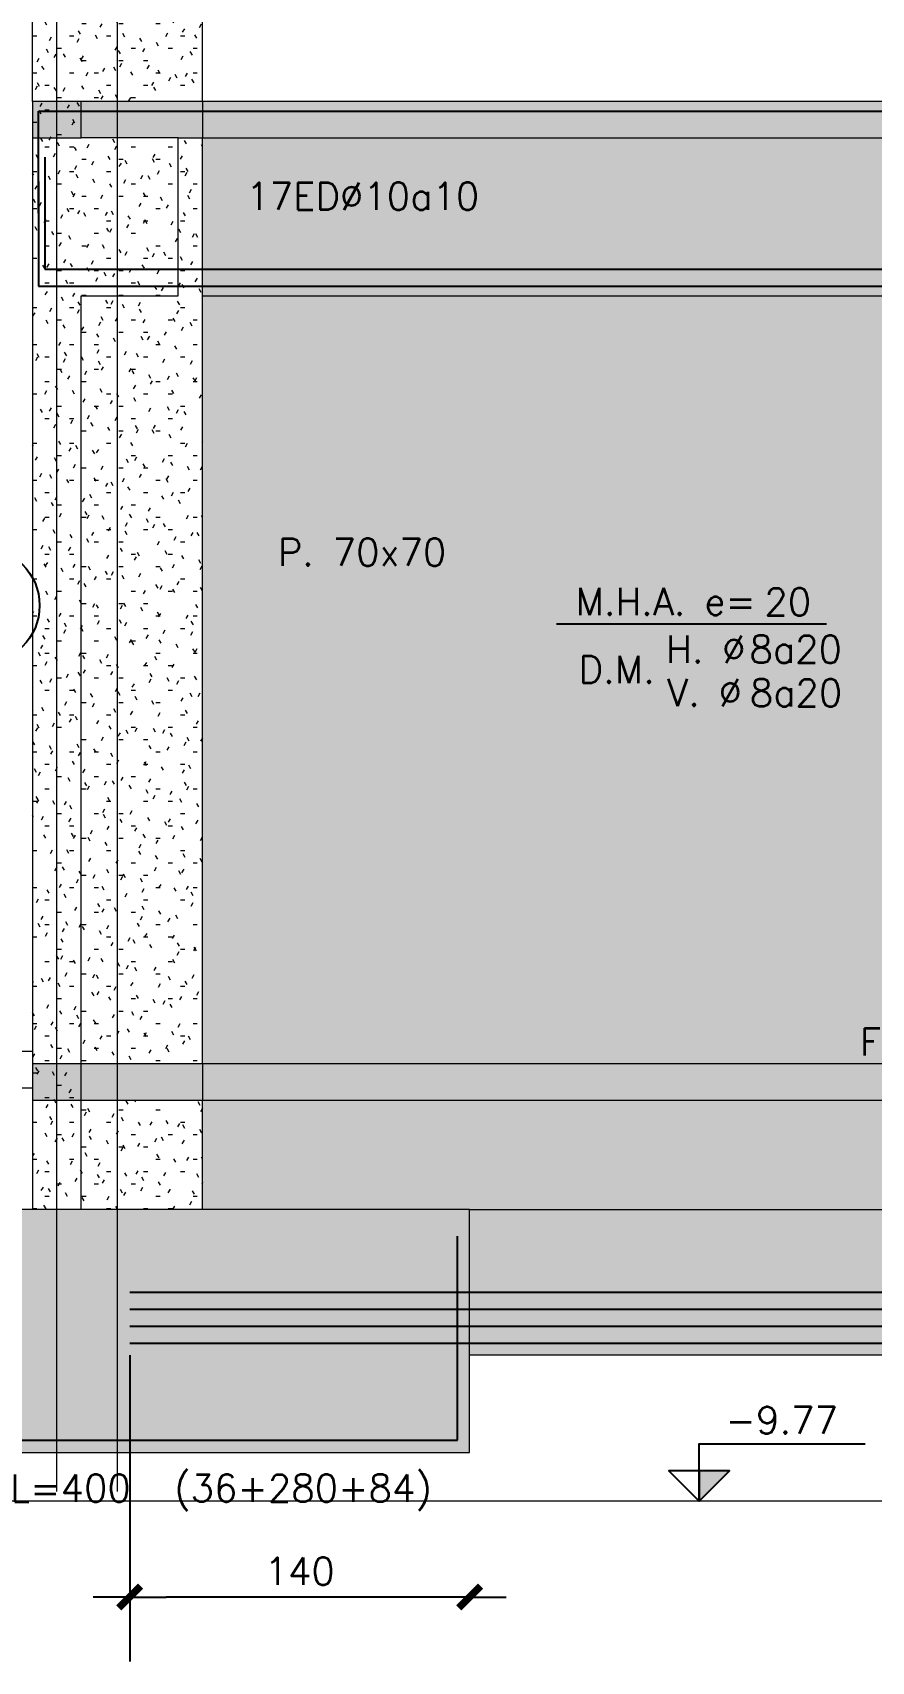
# Model space of a CAD drawing. Extents: x -10459 to 16942, y -13088 to 14608.
# Drawn here: x 406 to 751, y 1133 to 1804 of the extents above; entities that cross this region are included whole.
import ezdxf
from ezdxf.enums import TextEntityAlignment as Align

# ---------------------------------------------------------------- set-up
doc = ezdxf.new("R2010")
doc.units = 0
doc.header["$LTSCALE"] = 30
doc.header["$MEASUREMENT"] = 0
doc.linetypes.add("EJE1-1'$0$RLE-PROYECCION", pattern=[0.71438, 0.47625, -0.23813])
doc.layers.get('0').update_dxf_attribs({"linetype": 'CONTINUOUS'})
doc.layers.add("EJE1-1'$0$RLA-ACHURADO", color=30, linetype="EJE1-1'$0$RLE-PROYECCION", lineweight=15, transparency=0.7)
for name, color, linetype, lineweight in [("EJE1-1'$0$RLA-CONTORNO", 30, 'CONTINUOUS', 15), ("EJE1-1'$0$RLA-EJES", 1, 'CONTINUOUS', 9), ("EJE1-1'$0$RLA-NIVEL-1", 1, 'CONTINUOUS', 9), ("EJE1-1'$0$RLA-TEXTOS-1", 9, 'CONTINUOUS', 9)]:
    doc.layers.add(name, color=color, linetype=linetype, lineweight=lineweight)
for name, color, linetype in [("EJE1-1'$0$RLA-FE", 7, 'CONTINUOUS'), ("EJE1-1'$0$RLA-TEXTOS-FE", 9, 'CONTINUOUS'), ("EJE1-1'$0$TEXTOS-FE", 9, 'CONTINUOUS'), ("EJE1-1'$0$TEXTOS1", 9, 'CONTINUOUS')]:
    doc.layers.add(name, color=color, linetype=linetype)
doc.styles.add("EJE1-1'$0$RomanS", font='romans.shx', dxfattribs={"height": 11.25})
doc.dimstyles.new("EJE1-1'$0$ING50", dxfattribs={"dimscale": 50, "dimtxt": 0.27, "dimasz": 0.3, "dimexe": 0, "dimexo": 0, "dimgap": 0.1, "dimtad": 1, "dimdec": 1, "dimzin": 12, "dimdsep": 46, "dimtxsty": "EJE1-1'$0$RomanS", "dimblk": "EJE1-1'$0$TICK1", "dimblk1": "EJE1-1'$0$TICK1", "dimblk2": "EJE1-1'$0$TICK1", "dimcen": 0.09, "dimclrd": 2, "dimclre": 1, "dimclrt": 3, "dimadec": 0, "dimazin": 0, "dimtfac": 1, "dimtdec": 0, "dimtix": 1, "dimtmove": 2, "dimatfit": 3, "dimldrblk": "EJE1-1'$0$TICK1", "dimfxl": 0, "dimfxlon": 1, "dimtolj": 1, "dimtzin": 0, "dimarcsym": 0})
pattern_1 = [(0, (-234.281, -2576.79), (20.32, 5.08), [1.676, -13.564, 1.676, -13.564, -81.28]), (0, (-234.281, -2576.79), (20.32, 5.08), [-30.48, 1.676, -28.804, 1.676, -13.564, -35.56]), (0, (-234.281, -2576.79), (20.32, 5.08), [-76.2, 1.676, -8.484, 1.676, -23.724]), (120, (-226.661, -2574.25), (-14.559409, 15.057636), [1.676, -13.564, 1.676, -13.564, -81.28]), (120, (-226.661, -2574.25), (-14.559409, 15.057636), [-30.48, 1.676, -28.804, 1.676, -13.564, -35.56]), (120, (-226.661, -2574.25), (-14.559409, 15.057636), [-76.2, 1.676, -8.484, 1.676, -23.724]), (240, (-224.121, -2564.09), (-5.760591, -20.137636), [1.676, -13.564, 1.676, -13.564, -81.28]), (240, (-224.121, -2564.09), (-5.760591, -20.137636), [-30.48, 1.676, -28.804, 1.676, -13.564, -35.56]), (240, (-224.121, -2564.09), (-5.760591, -20.137636), [-76.2, 1.676, -8.484, 1.676, -23.724])]

# ---------------------------------------------------------------- blocks, each defined once
blk = doc.blocks.new("EJE1-1'$0$nivel-el")
blk.add_hatch(color=1).paths.add_polyline_path([(0, 0), (12.5, 12.5), (0, 12.5)])
at = {"color": 3}
blk.add_lwpolyline([(0, 0), (12.5, 12.5), (-12.5, 12.5), (0, 0), (0, 23.61), (68.35, 23.61)], dxfattribs=at)
blk.add_lwpolyline([(0, 0), (12.5, 12.5), (0, 12.5), (0, 0)])
at = {"color": 3, "style": "EJE1-1'$0$RomanS", "flags": 4}
blk.add_attdef('%%P0.00', text='', height=11.25, dxfattribs=at).set_placement((33.96, 27.67), align=Align.CENTER)
blk = doc.blocks.new('*U49')
at = {"layer": "EJE1-1'$0$RLA-FE"}
for p, q in [((0, 43), (0, 0)), ((0, 0), (983.21, 0))]:
    blk.add_line(p, q, dxfattribs=at)
at = {"layer": "EJE1-1'$0$RLA-FE", "color": 3, "style": "EJE1-1'$0$RomanS", "flags": 8}
for tag, p in [('F=', (440.94, -19.89)), ('NUM', (455.35, -19.89))]:
    blk.add_attdef(tag, text='', height=11.25, dxfattribs=at).set_placement(p, align=Align.RIGHT)
at = {"layer": "EJE1-1'$0$RLA-FE", "color": 3, "style": "EJE1-1'$0$RomanS"}
for tag, p, flags in [('PHI', (459.24, -19.68), 12), ('DIAM', (469.1, -19.89), 12), ('MINUS', (491.12, -19.89), 13), ('MARK', (504.51, -19.89), 13), ('TEXTO_FE1', (507.81, -19.89), 8), ('TEXTO_FE2', (575.33, -19.88), 8), ('TIPO', (531.3, -57.92), 13), ('NVECES', (517.43, -76.86), 13), ('NUMFE', (521.36, -96.62), 13), ('CAPA', (529.56, -115.74), 13), ('DESPLAZA', (277.18, -134.17), 13), ('ESPACIO', (283.22, -152.53), 13), ('CANT', (297.06, -171.33), 13)]:
    blk.add_attdef(tag, p, '', height=11.25, dxfattribs=dict(at, flags=flags))
blk = doc.blocks.new('*U50')
at = {"layer": "EJE1-1'$0$RLA-FE"}
for p, q in [((0, -42), (0, 0)), ((0, 0), (983.21, 0))]:
    blk.add_line(p, q, dxfattribs=at)
at = {"layer": "EJE1-1'$0$RLA-FE", "color": 3, "style": "EJE1-1'$0$RomanS", "flags": 8}
for tag, p in [('F=', (440.94, 7.32)), ('NUM', (455.35, 7.32))]:
    blk.add_attdef(tag, text='', height=11.25, dxfattribs=at).set_placement(p, align=Align.RIGHT)
at = {"layer": "EJE1-1'$0$RLA-FE", "color": 3, "style": "EJE1-1'$0$RomanS"}
for tag, p, flags in [('PHI', (459.24, 7.54), 14), ('DIAM', (469.1, 7.32), 12), ('MINUS', (491.12, 7.32), 13), ('MARK', (504.51, 7.32), 13), ('TEXTO_FE1', (507.81, 7.32), 8), ('TEXTO_FE2', (575.33, 7.34), 8), ('TIPO', (531.3, -75.78), 13), ('NVECES', (517.43, -94.72), 13), ('NUMFE', (521.36, -114.48), 13), ('CAPA', (529.56, -133.6), 13), ('DESPLAZA', (278.34, -151.59), 13), ('ESPACIO', (284.39, -169.95), 13), ('CANT', (298.23, -188.75), 13)]:
    blk.add_attdef(tag, p, '', height=11.25, dxfattribs=dict(at, flags=flags))
blk = doc.blocks.new('*U57')
at = {"layer": "EJE1-1'$0$RLA-FE"}
for p, q in [((0, 46), (0, 0)), ((0, 0), (978.21, 0))]:
    blk.add_line(p, q, dxfattribs=at)
at = {"layer": "EJE1-1'$0$RLA-FE", "color": 3, "style": "EJE1-1'$0$RomanS"}
for tag, p, flags in [('TIPO', (528.8, -57.92), 13), ('PHI', (456.74, -58.6), 12), ('DIAM', (466.6, -58.81), 12), ('MINUS', (488.62, -58.81), 13), ('MARK', (502.01, -58.81), 13), ('TEXTO_FE1', (505.31, -58.81), 8), ('TEXTO_FE2', (572.83, -58.79), 8), ('NVECES', (514.93, -76.86), 13), ('NUMFE', (518.86, -96.62), 13), ('CAPA', (527.06, -115.74), 13), ('DESPLAZA', (277.18, -134.17), 13), ('ESPACIO', (283.22, -152.53), 13), ('CANT', (297.06, -171.33), 13)]:
    blk.add_attdef(tag, p, '', height=11.25, dxfattribs=dict(at, flags=flags))
at = {"layer": "EJE1-1'$0$RLA-FE", "color": 3, "style": "EJE1-1'$0$RomanS", "flags": 8}
for tag, p in [('F=', (438.44, -58.81)), ('NUM', (452.85, -58.81))]:
    blk.add_attdef(tag, text='', height=11.25, dxfattribs=at).set_placement(p, align=Align.RIGHT)
blk = doc.blocks.new('*U62')
at = {"layer": "EJE1-1'$0$RLA-FE"}
for q in [(0, 0), (918.21, 0)]:
    blk.add_line((0, 0), q, dxfattribs=at)
at = {"layer": "EJE1-1'$0$RLA-FE", "color": 3, "style": "EJE1-1'$0$RomanS", "flags": 8}
for tag, p in [('F=', (408.44, -30.3)), ('NUM', (422.85, -30.3))]:
    blk.add_attdef(tag, text='', height=11.25, dxfattribs=at).set_placement(p, align=Align.RIGHT)
at = {"layer": "EJE1-1'$0$RLA-FE", "color": 3, "style": "EJE1-1'$0$RomanS"}
for tag, p, flags in [('PHI', (426.74, -30.08), 12), ('DIAM', (436.6, -30.3), 12), ('MINUS', (458.62, -30.3), 13), ('MARK', (472.01, -30.3), 13), ('TEXTO_FE1', (475.31, -30.3), 8), ('TEXTO_FE2', (542.83, -30.28), 8), ('TIPO', (498.8, -57.92), 13), ('NVECES', (484.93, -76.86), 13), ('NUMFE', (488.86, -96.62), 13), ('CAPA', (497.06, -115.74), 13), ('DESPLAZA', (277.18, -134.17), 13), ('ESPACIO', (283.22, -152.53), 13), ('CANT', (297.06, -171.33), 13)]:
    blk.add_attdef(tag, p, '', height=11.25, dxfattribs=dict(at, flags=flags))
blk = doc.blocks.new("EJE1-1'$0$TICK1")
at = {"color": 2}
for points in [[(0, 0), (-1, 0)], [(0, 0), (1, 0)]]:
    blk.add_lwpolyline(points, dxfattribs=at)
at = {"color": 2, "const_width": 0.2}
blk.add_lwpolyline([(-0.3, -0.3), (0.3, 0.3)], dxfattribs=at)
blk = doc.blocks.new('*D61')
at = {"layer": "EJE1-1'$0$RLA-FE", "color": 2, "lineweight": -2, "transparency": 16777216}
blk.add_line((-2264.52, -1016.49), (-2374.52, -1016.49), dxfattribs=at)
at = {"layer": "EJE1-1'$0$RLA-FE", "color": 2, "lineweight": -2, "transparency": 16777216, "xscale": 15, "yscale": 15, "zscale": 15, "rotation": 180}
blk.add_blockref("EJE1-1'$0$TICK1", (-2389.52, -1016.49), dxfattribs=at)
at = {"layer": "EJE1-1'$0$RLA-FE", "color": 2, "lineweight": -2, "transparency": 16777216, "xscale": 15, "yscale": 15, "zscale": 15}
blk.add_blockref("EJE1-1'$0$TICK1", (-2249.52, -1016.49), dxfattribs=at)
at = {"layer": "EJE1-1'$0$RLA-FE", "color": 3, "transparency": 16777216, "insert": (-2319.52, -1005.87), "char_height": 11.25, "attachment_point": 5, "style": "EJE1-1'$0$RomanS"}
blk.add_mtext('\\A1;140', dxfattribs=at)
blk = doc.blocks.new('*U63')
at = {"layer": "EJE1-1'$0$RLA-FE"}
for q in [(0, 0), (918.21, 0)]:
    blk.add_line((0, 0), q, dxfattribs=at)
at = {"layer": "EJE1-1'$0$RLA-FE", "color": 3, "style": "EJE1-1'$0$RomanS"}
for tag, p, flags in [('TIPO', (498.8, -57.92), 13), ('PHI', (425.77, -62.38), 12), ('DIAM', (435.62, -62.6), 12), ('MINUS', (457.64, -62.6), 13), ('MARK', (471.03, -62.6), 13), ('TEXTO_FE1', (474.33, -62.6), 8), ('TEXTO_FE2', (541.86, -62.58), 8), ('NVECES', (484.93, -76.86), 13), ('NUMFE', (488.86, -96.62), 13), ('CAPA', (497.06, -115.74), 13), ('DESPLAZA', (277.18, -134.17), 13), ('ESPACIO', (283.22, -152.53), 13), ('CANT', (297.06, -171.33), 13)]:
    blk.add_attdef(tag, p, '', height=11.25, dxfattribs=dict(at, flags=flags))
at = {"layer": "EJE1-1'$0$RLA-FE", "color": 3, "style": "EJE1-1'$0$RomanS", "flags": 8}
for tag, p in [('F=', (407.46, -62.6)), ('NUM', (421.87, -62.6))]:
    blk.add_attdef(tag, text='', height=11.25, dxfattribs=at).set_placement(p, align=Align.RIGHT)
blk = doc.blocks.new('*U64')
at = {"layer": "EJE1-1'$0$RLA-FE"}
for q in [(0, 0), (918.21, 0)]:
    blk.add_line((0, 0), q, dxfattribs=at)
at = {"layer": "EJE1-1'$0$RLA-FE", "color": 3, "style": "EJE1-1'$0$RomanS"}
for tag, p, flags in [('TIPO', (498.8, -57.92), 13), ('NVECES', (484.93, -76.86), 13), ('PHI', (424.79, -94.68), 12), ('DIAM', (434.64, -94.89), 12), ('MINUS', (456.66, -94.89), 13), ('MARK', (470.06, -94.89), 13), ('TEXTO_FE1', (473.36, -94.89), 8), ('NUMFE', (488.86, -96.62), 13), ('TEXTO_FE2', (540.88, -94.88), 8), ('CAPA', (497.06, -115.74), 13), ('DESPLAZA', (277.18, -134.17), 13), ('ESPACIO', (283.22, -152.53), 13), ('CANT', (297.06, -171.33), 13)]:
    blk.add_attdef(tag, p, '', height=11.25, dxfattribs=dict(at, flags=flags))
at = {"layer": "EJE1-1'$0$RLA-FE", "color": 3, "style": "EJE1-1'$0$RomanS", "flags": 8}
for tag, p in [('F=', (406.48, -94.89)), ('NUM', (420.89, -94.89))]:
    blk.add_attdef(tag, text='', height=11.25, dxfattribs=at).set_placement(p, align=Align.RIGHT)
blk = doc.blocks.new('*U65')
at = {"layer": "EJE1-1'$0$RLA-FE"}
for q in [(0, 0), (918.21, 0)]:
    blk.add_line((0, 0), q, dxfattribs=at)
at = {"layer": "EJE1-1'$0$RLA-FE", "color": 3, "style": "EJE1-1'$0$RomanS"}
for tag, p, flags in [('TIPO', (498.8, -57.92), 13), ('NVECES', (484.93, -76.86), 13), ('NUMFE', (488.86, -96.62), 13), ('CAPA', (497.06, -115.74), 13), ('PHI', (423.81, -126.98), 12), ('DIAM', (433.67, -127.19), 12), ('MINUS', (455.69, -127.19), 13), ('MARK', (469.08, -127.19), 13), ('TEXTO_FE1', (472.38, -127.19), 8), ('TEXTO_FE2', (539.9, -127.17), 8), ('DESPLAZA', (277.18, -134.17), 13), ('ESPACIO', (283.22, -152.53), 13), ('CANT', (297.06, -171.33), 13)]:
    blk.add_attdef(tag, p, '', height=11.25, dxfattribs=dict(at, flags=flags))
at = {"layer": "EJE1-1'$0$RLA-FE", "color": 3, "style": "EJE1-1'$0$RomanS", "flags": 8}
for tag, p in [('F=', (405.51, -127.19)), ('NUM', (419.92, -127.19))]:
    blk.add_attdef(tag, text='', height=11.25, dxfattribs=at).set_placement(p, align=Align.RIGHT)
blk = doc.blocks.new('*U67')
at = {"layer": "EJE1-1'$0$RLA-FE"}
for p, q in [((0, 0), (0, 0)), ((0, 0), (368.21, 0)), ((368.21, 0), (418.21, 0)), ((418.21, 0), (450, 0)), ((450, 0), (450, 0))]:
    blk.add_line(p, q, dxfattribs=at)
at = {"layer": "EJE1-1'$0$RLA-FE", "color": 3, "style": "EJE1-1'$0$RomanS", "flags": 8}
for tag, p in [('F=', (3.73, 7.32)), ('NUM', (18.14, 7.32))]:
    blk.add_attdef(tag, text='', height=11.25, dxfattribs=at).set_placement(p, align=Align.RIGHT)
at = {"layer": "EJE1-1'$0$RLA-FE", "color": 3, "style": "EJE1-1'$0$RomanS"}
for tag, p, flags in [('PHI', (22.04, 7.54), 14), ('DIAM', (31.89, 7.32), 12), ('MINUS', (53.91, 7.32), 13), ('MARK', (67.3, 7.32), 13), ('TEXTO_FE1', (70.6, 7.32), 8), ('TEXTO_FE2', (138.13, 7.34), 8), ('TIPO', (223.8, -75.78), 13), ('NVECES', (209.93, -94.72), 13), ('NUMFE', (213.86, -114.48), 13), ('CAPA', (222.06, -133.6), 13), ('DESPLAZA', (278.34, -151.59), 13), ('ESPACIO', (284.39, -169.95), 13), ('CANT', (298.23, -188.75), 13)]:
    blk.add_attdef(tag, p, '', height=11.25, dxfattribs=dict(at, flags=flags))
blk = doc.blocks.new('*U75')
at = {"layer": "EJE1-1'$0$TEXTOS1", "color": 5}
blk.add_line((-55.6, 0), (55.6, 0), dxfattribs=at)
at = {"layer": "EJE1-1'$0$TEXTOS-FE", "color": 9, "style": "EJE1-1'$0$RomanS"}
for s, p in [('H. %%C', (5.91, -15.98)), ('D.M.', (-30.78, -24.35)), ('V. %%C', (5.39, -33.82))]:
    blk.add_text(s, height=11.25, dxfattribs=at).set_placement(p, align=Align.CENTER)
at = {"layer": "EJE1-1'$0$TEXTOS-FE", "color": 9, "style": "EJE1-1'$0$RomanS", "flags": 12}
for tag, p in [('MALLA_2', (23.91, -16.08)), ('MALLA_3', (24.04, -33.98))]:
    blk.add_attdef(tag, p, '', height=11.25, dxfattribs=at)
at = {"layer": "EJE1-1'$0$TEXTOS1", "color": 9, "style": "EJE1-1'$0$RomanS"}
blk.add_text('M.H.A. e=', height=11.25, dxfattribs=at).set_placement((-10.55, 3.6), align=Align.CENTER)
at = {"layer": "EJE1-1'$0$TEXTOS1", "color": 9, "style": "EJE1-1'$0$RomanS", "flags": 12}
blk.add_attdef('ESPESOR', (30.06, 3.44), '', height=11.25, dxfattribs=at)
blk = doc.blocks.new('*U260')
at = {"layer": "EJE1-1'$0$RLA-FE"}
for p, q in [((280, 0), (280, 84)), ((0, 36), (0, 0)), ((0, 0), (198.21, 0)), ((198.21, 0), (248.21, 0)), ((248.21, 0), (280, 0))]:
    blk.add_line(p, q, dxfattribs=at)
at = {"layer": "EJE1-1'$0$RLA-FE", "color": 3, "style": "EJE1-1'$0$RomanS", "flags": 8}
for tag, p in [('F=', (28.94, -25.3)), ('NUM', (43.34, -25.3))]:
    blk.add_attdef(tag, text='', height=11.25, dxfattribs=at).set_placement(p, align=Align.RIGHT)
at = {"layer": "EJE1-1'$0$RLA-FE", "color": 3, "style": "EJE1-1'$0$RomanS"}
for tag, p, flags in [('PHI', (47.24, -25.08), 12), ('DIAM', (57.1, -25.3), 12), ('MINUS', (79.11, -25.3), 13), ('MARK', (92.51, -25.3), 13), ('TEXTO_FE1', (95.81, -25.3), 8), ('TEXTO_FE2', (163.33, -25.28), 8), ('TIPO', (138.8, -57.92), 13), ('NVECES', (124.93, -76.86), 13), ('NUMFE', (128.86, -96.62), 13), ('CAPA', (137.06, -115.74), 13), ('DESPLAZA', (277.18, -134.17), 13), ('ESPACIO', (283.22, -152.53), 13), ('CANT', (297.06, -171.33), 13)]:
    blk.add_attdef(tag, p, '', height=11.25, dxfattribs=dict(at, flags=flags))
blk = doc.blocks.new("EJE1-1'")
at = {"layer": "EJE1-1'$0$RLA-ACHURADO"}
h = blk.add_hatch(dxfattribs=at)
h.set_pattern_fill('SAND - DENSE', color=256, style=0, pattern_type=2)
h.set_pattern_definition(pattern_1)
h.paths.add_polyline_path([(-2364.519, -401), (-2359.519, -401), (-2359.519, -20), (-2364.519, -20), (-2364.519, -85), (-2424.519, -85), (-2424.519, -20), (-2429.519, -20), (-2429.519, -401), (-2409.52, -401)], flags=0)
h = blk.add_hatch(dxfattribs=at)
h.set_pattern_fill('SAND - DENSE', color=256, style=0, pattern_type=2)
h.set_pattern_definition(pattern_1)
h.paths.add_polyline_path([(-2409.52, -857), (-2409.52, -401), (-2429.52, -401), (-2429.52, -857)], flags=0)
h = blk.add_hatch(dxfattribs=at)
h.set_pattern_fill('SAND - DENSE', color=256, style=0, pattern_type=2)
h.set_pattern_definition(pattern_1)
h.paths.add_polyline_path([(-2429.52, -416), (-1359.519, -416), (-1359.519, -401), (-2429.52, -401)], flags=0)
h = blk.add_hatch(dxfattribs=at)
h.set_pattern_fill('SAND - DENSE', color=256, style=0, pattern_type=2)
h.set_pattern_definition(pattern_1)
h.paths.add_polyline_path([(-2369.52, -797), (-2359.519, -797), (-2359.519, -416), (-2369.52, -416), (-2369.52, -481), (-2409.52, -481), (-2409.52, -797)], flags=0)
h = blk.add_hatch(dxfattribs=at)
h.set_pattern_fill('SAND - DENSE', color=256, style=0, pattern_type=2)
h.set_pattern_definition(pattern_1)
h.paths.add_polyline_path([(-2369.52, -481), (-2369.52, -416), (-2409.52, -416), (-2409.52, -481)], flags=0)
h = blk.add_hatch(dxfattribs=at)
h.set_pattern_fill('SAND - DENSE', color=256, style=0, pattern_type=2)
h.set_pattern_definition(pattern_1)
h.paths.add_polyline_path([(-1429.519, -481), (-1429.519, -416), (-2359.519, -416), (-2359.519, -481)], flags=0)
h = blk.add_hatch(dxfattribs=at)
h.set_pattern_fill('SAND - DENSE', color=256, style=0, pattern_type=2)
h.set_pattern_definition(pattern_1)
h.paths.add_polyline_path([(-2359.519, -857), (-1926.52, -857), (-1926.52, -812), (-2359.519, -812)], flags=0)
h.paths.add_polyline_path([(-1926.52, -797), (-1926.52, -481), (-2359.519, -481), (-2359.519, -797), (-1946.142, -797)], flags=0)
h = blk.add_hatch(dxfattribs=at)
h.set_pattern_fill('SAND - DENSE', color=256, style=0, pattern_type=2)
h.set_pattern_definition(pattern_1)
h.paths.add_polyline_path([(-2429.519, -812), (-1359.519, -812), (-1359.519, -797), (-2429.519, -797)], flags=0)
h = blk.add_hatch(dxfattribs=at)
h.set_pattern_fill('SAND - DENSE', color=256, style=0, pattern_type=2)
h.set_pattern_definition(pattern_1)
h.paths.add_polyline_path([(-2409.52, -857), (-2359.519, -857), (-2359.519, -812), (-2409.52, -812)], flags=0)
h = blk.add_hatch(dxfattribs=at)
h.set_pattern_fill('SAND - DENSE', color=256, style=0, pattern_type=2)
h.set_pattern_definition(pattern_1)
h.paths.add_polyline_path([(-1544.519, -957), (-1244.519, -957), (-1244.519, -857), (-1544.519, -857)], flags=0)
h.paths.add_polyline_path([(-2539.519, -957), (-2249.519, -957), (-2249.519, -857), (-2539.519, -857)], flags=0)
h = blk.add_hatch(dxfattribs=at)
h.set_pattern_fill('SAND - DENSE', color=256, style=0, pattern_type=2)
h.set_pattern_definition(pattern_1)
h.paths.add_polyline_path([(-1544.519, -917), (-1544.519, -857), (-2249.519, -857), (-2249.519, -917)], flags=0)
at = {"layer": "EJE1-1'$0$RLA-CONTORNO"}
for p, q in [((-2429.519, -401), (-2429.519, -20)), ((-2359.519, -401), (-2359.519, -20)), ((-2429.52, -401), (-2429.52, -857)), ((1625.481, -401), (-2429.52, -401)), ((-2409.52, -416), (-2409.52, -401)), ((-2359.519, -401), (-2359.519, -416)), ((-2429.52, -416), (-2409.52, -416)), ((-2369.525, -416), (-2409.515, -416)), ((-2369.52, -416), (-1419.519, -416)), ((-2369.52, -481), (-2369.52, -416)), ((-2359.519, -797), (-2359.519, -416)), ((-2409.52, -857), (-2409.52, -481)), ((-2409.52, -481), (-2369.52, -481)), ((-2359.519, -481), (-1429.519, -481)), ((-2429.52, -792), (-2490.987, -792)), ((-1359.519, -797), (-2429.519, -797)), ((-2429.519, -797), (-2429.519, -812)), ((-2359.519, -797.005), (-2359.519, -811.995)), ((-2490.987, -807), (-2429.52, -807)), ((-2429.519, -812), (-1359.519, -812)), ((-2359.519, -857), (-2359.519, -812)), ((-2249.519, -857), (-2539.519, -857)), ((-2249.519, -957), (-2249.519, -857)), ((-2249.519, -857), (-1544.519, -857)), ((-1544.519, -917), (-2249.519, -917)), ((-2539.519, -957), (-2249.519, -957))]:
    blk.add_line(p, q, dxfattribs=at)
at = {"layer": "EJE1-1'$0$RLA-EJES"}
for p, q in [((-2419.52, -973.112), (-2419.52, 1463)), ((-2394.519, -973.112), (-2394.519, 1435.349))]:
    blk.add_line(p, q, dxfattribs=at)
at = {"layer": "EJE1-1'$0$RLA-FE", "color": 1}
blk.add_line((-2389.519, -917), (-2389.519, -1042.991), dxfattribs=at)
at = {"layer": "EJE1-1'$0$RLA-NIVEL-1"}
blk.add_line((-628.573, -977), (-2762.689, -977), dxfattribs=at)
at = {"layer": "EJE1-1'$0$RLA-TEXTOS-FE", "color": 2}
blk.add_circle((-2450.518, -608.475), 23.884, dxfattribs=at)
ref = blk.add_blockref('*U75', (-2158.213, -616.022))
ref.add_attrib('ESPESOR', '20', (-2128.154, -612.583), dxfattribs={"layer": "EJE1-1'$0$TEXTOS1", "color": 9, "height": 11.25, "style": "EJE1-1'$0$RomanS"})
ref.add_attrib('MALLA_2', '8a20', (-2134.303, -632.098), dxfattribs={"layer": "EJE1-1'$0$TEXTOS-FE", "color": 9, "height": 11.25, "style": "EJE1-1'$0$RomanS"})
ref.add_attrib('MALLA_3', '8a20', (-2134.173, -649.998), dxfattribs={"layer": "EJE1-1'$0$TEXTOS-FE", "color": 9, "height": 11.25, "style": "EJE1-1'$0$RomanS"})
ref = blk.add_blockref("EJE1-1'$0$nivel-el", (-2154.96, -977))
ref.add_attrib('%%P0.00', '-9.77', dxfattribs={"color": 3, "height": 11.25, "style": "EJE1-1'$0$RomanS"}).set_placement((-2121, -949.33), align=Align.CENTER)
at = {"layer": "EJE1-1'$0$RLA-FE"}
for name, p in [('*U50', (-2427.019, -405)), ('*U57', (-2424.52, -470)), ('*U49', (-2427.02, -477)), ('*U65', (-2389.519, -891)), ('*U64', (-2389.519, -898)), ('*U63', (-2389.519, -905)), ('*U62', (-2389.519, -912))]:
    blk.add_blockref(name, p, dxfattribs=at)
ref = blk.add_blockref('*U67', (-2066.52, -801.005), dxfattribs=at)
ref.add_attrib('DIAM', '22', (-2034.627, -793.681), dxfattribs={"color": 3, "height": 11.25, "style": "EJE1-1'$0$RomanS"})
ref.add_attrib('NUM', '2', dxfattribs={"color": 3, "height": 11.25, "style": "EJE1-1'$0$RomanS"}).set_placement((-2048.378, -793.681), align=Align.RIGHT)
ref.add_attrib('TEXTO_FE1', 'L=450', (-1995.916, -793.681), dxfattribs={"color": 3, "height": 11.25, "style": "EJE1-1'$0$RomanS"})
ref.add_attrib('F=', "F'=", dxfattribs={"color": 3, "height": 11.25, "style": "EJE1-1'$0$RomanS"}).set_placement((-2062.787, -793.681), align=Align.RIGHT)
ref = blk.add_blockref('*U260', (-2534.519, -952), dxfattribs=at)
ref.add_attrib('DIAM', '16', (-2477.424, -977.298), dxfattribs={"color": 3, "height": 11.25, "style": "EJE1-1'$0$RomanS"})
ref.add_attrib('NUM', '2', dxfattribs={"color": 3, "height": 11.25, "style": "EJE1-1'$0$RomanS"}).set_placement((-2491.175, -977.298), align=Align.RIGHT)
ref.add_attrib('TEXTO_FE1', 'L=400', (-2438.713, -977.298), dxfattribs={"color": 3, "height": 11.25, "style": "EJE1-1'$0$RomanS"})
ref.add_attrib('TEXTO_FE2', '(36+280+84)', (-2371.191, -977.28), dxfattribs={"color": 3, "height": 11.25, "style": "EJE1-1'$0$RomanS"})
ref.add_attrib('PHI', '%%C', (-2487.279, -977.084), dxfattribs={"color": 3, "height": 11.25, "style": "EJE1-1'$0$RomanS"})
ref.add_attrib('F=', 'F=', dxfattribs={"color": 3, "height": 11.25, "style": "EJE1-1'$0$RomanS"}).set_placement((-2505.584, -977.298), align=Align.RIGHT)
at = {"layer": "EJE1-1'$0$RLA-TEXTOS-1", "insert": (-2293.868, -586.462), "char_height": 11.25, "width": 129.81884, "attachment_point": 5, "line_spacing_factor": 0.983083, "style": "EJE1-1'$0$RomanS"}
blk.add_mtext('P. 70x70', dxfattribs=at)
at = {"layer": "EJE1-1'$0$RLA-TEXTOS-FE", "color": 9, "style": "EJE1-1'$0$RomanS"}
blk.add_text('17ED%%C10a10', height=11.25, dxfattribs=at).set_placement((-2293.548, -445.66), align=Align.CENTER)
at = {"layer": "EJE1-1'$0$RLA-FE"}
dim = blk.add_aligned_dim(p1=(-2249.519, -917), p2=(-2389.519, -917), distance=99.493, dimstyle="EJE1-1'$0$ING50", dxfattribs=at)
dim.commit()
dim.dimension.update_dxf_attribs({"geometry": '*D61', "text_midpoint": (-2319.519, -1005.868)})

msp = doc.modelspace()

# ---------------------------------------------------------------- block references
msp.add_blockref("EJE1-1'", (2835.3, 2176.19))

doc.saveas('drawing.dxf')
